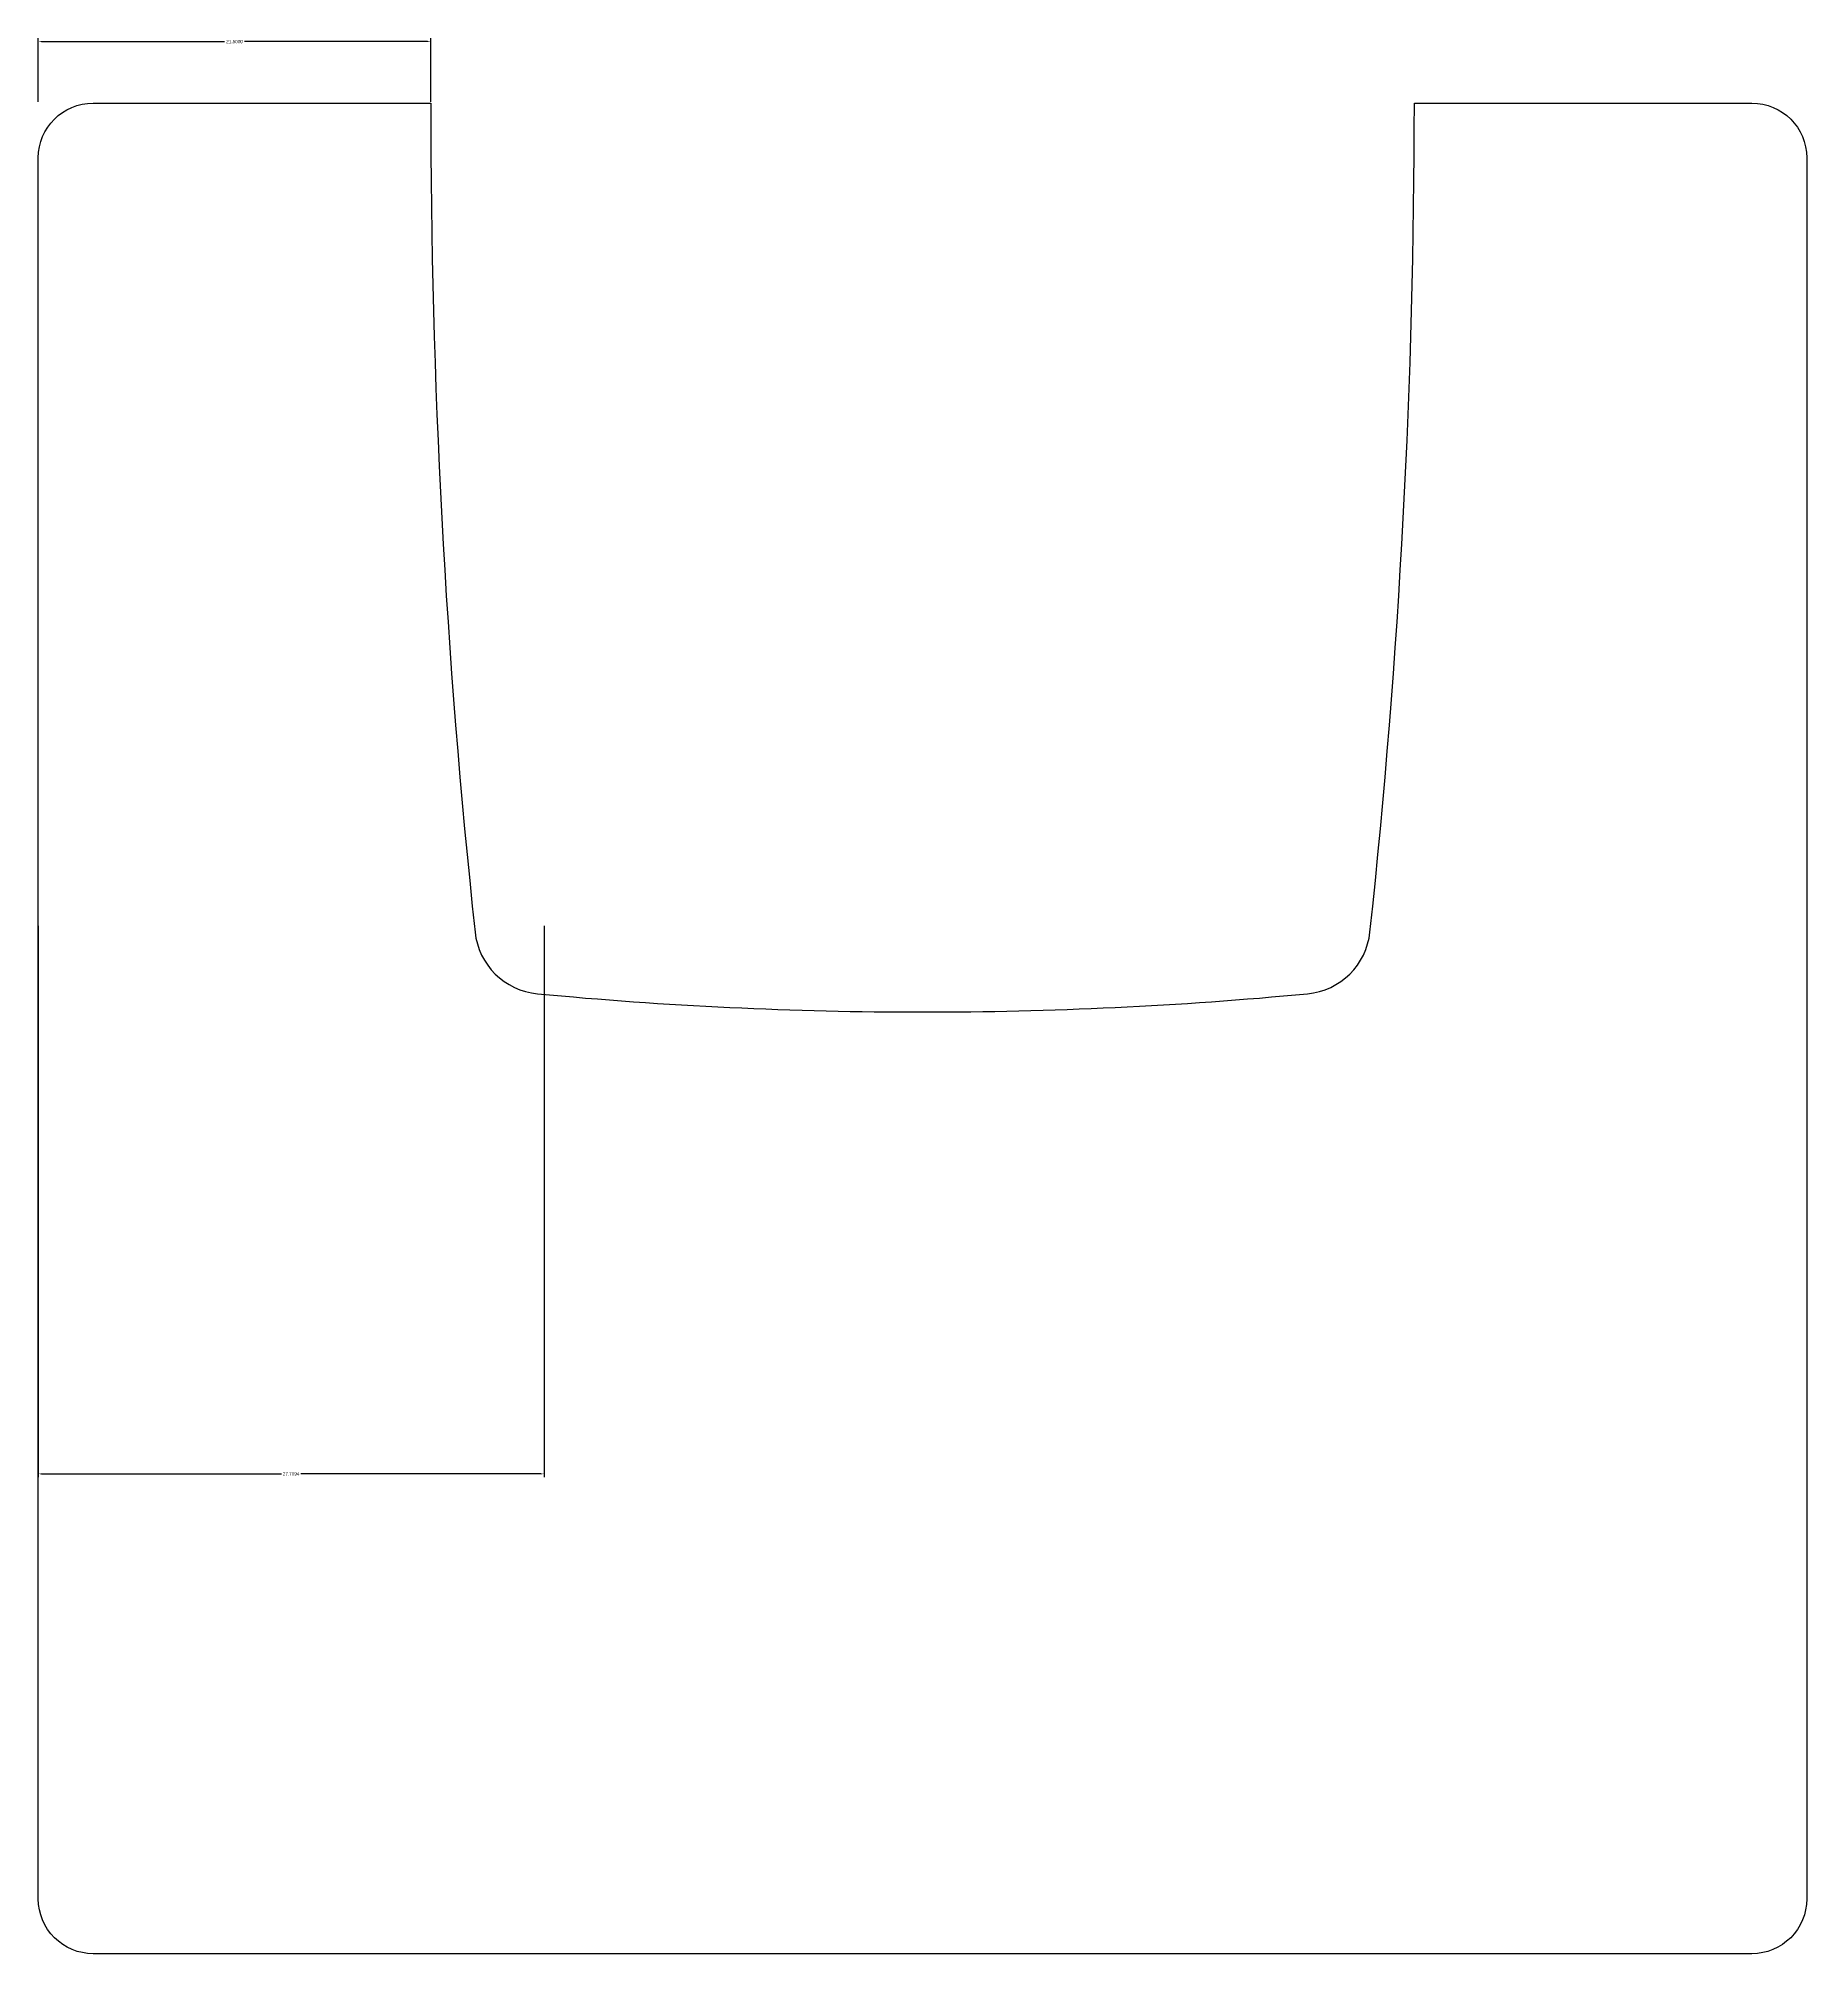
# Model space of a CAD drawing. Extents: x -101 to -4, y -79 to 26.
import ezdxf

# ---------------------------------------------------------------- set-up
doc = ezdxf.new("R2010")
doc.units = 0
doc.header["$MEASUREMENT"] = 0
doc.layers.get('0').update_dxf_attribs({"linetype": 'CONTINUOUS'})
doc.layers.get('Defpoints').update_dxf_attribs({"linetype": 'CONTINUOUS'})
doc.styles.get("Standard").update_dxf_attribs({"font": 'ARIAL.TTF'})
doc.dimstyles.get("Standard").update_dxf_attribs({"dimtxt": 0.18, "dimasz": 0.18, "dimexe": 0.18, "dimexo": 0.0625, "dimgap": 0.09, "dimtad": 0, "dimtih": 1, "dimtoh": 1, "dimdec": 4, "dimzin": 0, "dimdsep": 46, "dimtxsty": 'STANDARD', "dimcen": 0.09, "dimadec": 0, "dimazin": 0, "dimtfac": 1, "dimtdec": 4, "dimtofl": 0, "dimtmove": 0, "dimatfit": 3, "dimfxl": 1, "dimtolj": 1, "dimtzin": 0, "dimarcsym": 0})

# ---------------------------------------------------------------- blocks, each defined once
blk = doc.blocks.new('SKETCH004')
at = {"color": 7}
blk.add_lwpolyline([(-97.79, 22.27), (-79.29, 22.27, 0.026742), (-76.86, -23.15, 0.356311), (-73.44, -26.53, 0.023683), (-52.34, -27.53, 0.023683), (-31.24, -26.53, 0.356311), (-27.82, -23.15, 0.026742), (-25.39, 22.27), (-6.89, 22.27, -0.414213), (-3.89, 19.27), (-3.89, -76.13, -0.414214), (-6.89, -79.13), (-97.79, -79.13, -0.414215), (-100.79, -76.13), (-100.79, 19.27, -0.414213)], format="xyb", close=True, dxfattribs=at)
blk = doc.blocks.new('*D3')
at = {"color": 0, "linetype": 'Continuous', "lineweight": -2, "transparency": 16777216}
for p, q in [((-100.79, -22.81), (-100.79, -53.02)), ((-73.08, -22.81), (-73.08, -53.02)), ((-100.61, -52.84), (-87.47, -52.84)), ((-73.26, -52.84), (-86.4, -52.84))]:
    blk.add_line(p, q, dxfattribs=at)
at = {"color": 0, "linetype": 'Continuous', "transparency": 16777216}
for points in [[(-100.61, -52.81), (-100.61, -52.87), (-100.79, -52.84)], [(-73.26, -52.81), (-73.26, -52.87), (-73.08, -52.84)]]:
    blk.add_solid(points, dxfattribs=at)
at = {"layer": 'Defpoints', "color": 0, "linetype": 'Continuous', "transparency": 16777216}
for p in [(-100.79, -22.75), (-73.08, -22.75), (-100.79, -52.84)]:
    blk.add_point(p, dxfattribs=at)
at = {"color": 0, "linetype": 'Continuous', "transparency": 16777216, "insert": (-86.94, -52.84), "char_height": 0.18, "attachment_point": 5}
blk.add_mtext('\\A1;27.7094', dxfattribs=at)
blk = doc.blocks.new('*D4')
at = {"color": 0, "linetype": 'Continuous', "lineweight": -2, "transparency": 16777216}
for p, q in [((-100.79, 22.33), (-100.79, 25.82)), ((-100.61, 25.64), (-90.58, 25.64)), ((-79.47, 25.64), (-89.5, 25.64)), ((-79.29, 22.33), (-79.29, 25.82))]:
    blk.add_line(p, q, dxfattribs=at)
at = {"color": 0, "linetype": 'Continuous', "transparency": 16777216}
for points in [[(-100.61, 25.67), (-100.61, 25.61), (-100.79, 25.64)], [(-79.47, 25.67), (-79.47, 25.61), (-79.29, 25.64)]]:
    blk.add_solid(points, dxfattribs=at)
at = {"layer": 'Defpoints', "color": 0, "linetype": 'Continuous', "transparency": 16777216}
for p in [(-100.79, 25.64), (-100.79, 22.27), (-79.29, 22.27)]:
    blk.add_point(p, dxfattribs=at)
at = {"color": 0, "linetype": 'Continuous', "transparency": 16777216, "insert": (-90.04, 25.64), "char_height": 0.18, "attachment_point": 5}
blk.add_mtext('\\A1;21.5000', dxfattribs=at)

msp = doc.modelspace()

# ---------------------------------------------------------------- block references
at = {"color": 7}
msp.add_blockref('SKETCH004', (0, 0), dxfattribs=at)

# ---------------------------------------------------------------- dimensions: what is measured, and where the dimension line sits
at = {"linetype": 'Continuous'}
for base, p1, p2, picture, middle in [((-100.79098, 25.63977), (-79.29098, 22.27165), (-100.79098, 22.27165), '*D4', (-90.04098, 25.63977)), ((-100.79098, -52.84184), (-73.0816, -22.74538), (-100.79098, -22.74538), '*D3', (-86.93629, -52.84184))]:
    dim = msp.add_linear_dim(base=base, p1=p1, p2=p2, dimstyle='Standard', dxfattribs=at)
    dim.commit()
    dim.dimension.update_dxf_attribs({"geometry": picture, "text_midpoint": middle})

doc.saveas('drawing.dxf')
